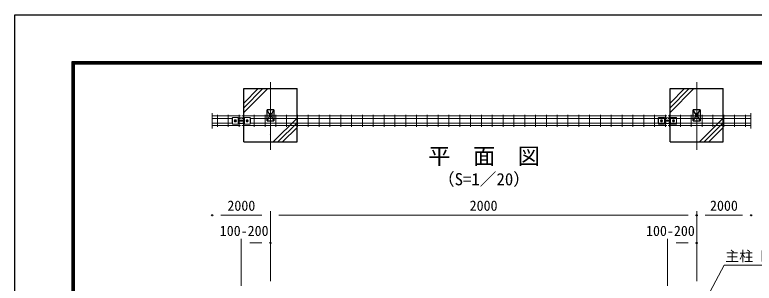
# Model space of a CAD drawing. Units: millimetres, scale not verified. Extents: x -4200 to 4200, y -2970 to 2970.
# Drawn here: x -4200 to -731, y 1710 to 2970 of the extents above; entities that cross this region are included whole.
import ezdxf
from ezdxf.enums import TextEntityAlignment as Align

# ---------------------------------------------------------------- set-up
doc = ezdxf.new("R2010")
doc.units = ezdxf.units.MM
doc.header["$LTSCALE"] = 10
doc.header["$PDMODE"] = 32
doc.header["$PDSIZE"] = 5
doc.linetypes.add('USER1', pattern=[50.8, 31.75, -6.35, 6.35, -6.35])
for name, color, linetype, lineweight in [('0-0_D-TTL-TXT', 7, 'Continuous', 25), ('0-2_D-STR4', 7, 'Continuous', 25), ('0-3_D-STR-DIM', 7, 'Continuous', 13), ('0-4_D-STR3', 3, 'Continuous', 13), ('0-5_D-BMK', 2, 'USER1', 13), ('0-6_D-STR1', 1, 'Continuous', 25), ('0-7_D-STR2', 7, 'Continuous', 13), ('0-8_D-DCR-HCH', 7, 'Continuous', 13), ('0-B_D-STR-TXT', 7, 'Continuous', 13), ('0-C_D-TTL', 7, 'Continuous', 25)]:
    doc.layers.add(name, color=color, linetype=linetype, lineweight=lineweight)
doc.layers.add('0-A_Defpoints', color=7, linetype='Continuous')
doc.styles.add('ＭＳ ゴシック', font='')
doc.styles.get('ＭＳ ゴシック').set_extended_font_data('MS Gothic')

msp = doc.modelspace()

# ---------------------------------------------------------------- linework, layer by layer
at = {"layer": '0-2_D-STR4'}
for p, q in [((-3125.45, 2623.29), (-2875.45, 2623.29)), ((-3125.45, 2485.89), (-3125.45, 2623.29)), ((-2875.45, 2373.29), (-2875.45, 2623.29)), ((-1125.45, 2623.29), (-875.45, 2623.29)), ((-1125.45, 2485.89), (-1125.45, 2623.29)), ((-875.45, 2373.29), (-875.45, 2623.29)), ((-3125.45, 2373.29), (-3125.45, 2458.89)), ((-1125.45, 2373.29), (-1125.45, 2458.89)), ((-3125.45, 2373.29), (-2875.45, 2373.29)), ((-1125.45, 2373.29), (-875.45, 2373.29))]:
    msp.add_line(p, q, dxfattribs=at)
at = {"layer": '0-3_D-STR-DIM'}
for p, q in [((-3273.97, 2508.08), (-3273.97, 2435.88)), ((-746.11, 2508.08), (-746.11, 2435.88)), ((-3000.45, 1718.64), (-3000.45, 2048.64)), ((-3000.45, 1718.64), (-3000.45, 2048.64)), ((-1000.45, 1718.64), (-1000.45, 2048.64)), ((-1000.45, 1718.64), (-1000.45, 2048.64)), ((-3040.45, 2028.64), (-3233.97, 2028.64)), ((-2960.45, 2028.64), (-1040.45, 2028.64)), ((-960.45, 2028.64), (-784.99, 2028.64)), ((-3137.38, 1696.78), (-3137.38, 1918.64)), ((-3000.45, 1718.64), (-3000.45, 1918.64)), ((-1137.38, 1696.78), (-1137.38, 1918.64)), ((-1000.45, 1718.64), (-1000.45, 1918.64)), ((-3097.38, 1898.64), (-3040.45, 1898.64)), ((-1097.38, 1898.64), (-1040.45, 1898.64))]:
    msp.add_line(p, q, dxfattribs=at)
at = {"layer": '0-4_D-STR3'}
for p, q in [((-3180.41, 2485.89), (-3180.41, 2458.89)), ((-3178.91, 2485.89), (-3180.41, 2485.89)), ((-3178.91, 2488.47), (-3151.91, 2488.47)), ((-3178.91, 2488.47), (-3178.91, 2456.31)), ((-3167.96, 2476.81), (-3170.51, 2472.39)), ((-3167.96, 2467.98), (-3170.51, 2472.39)), ((-3168.24, 2474.51), (-3166.83, 2473.1)), ((-3168.24, 2470.27), (-3166.83, 2471.69)), ((-3162.86, 2476.81), (-3167.96, 2476.81)), ((-3162.86, 2467.98), (-3167.96, 2467.98)), ((-3167.53, 2475.22), (-3166.12, 2473.81)), ((-3167.53, 2469.56), (-3166.12, 2470.98)), ((-3163.29, 2475.22), (-3164.71, 2473.81)), ((-3163.29, 2469.56), (-3164.71, 2470.98)), ((-3162.58, 2474.51), (-3164, 2473.1)), ((-3162.58, 2470.27), (-3164, 2471.69)), ((-3162.86, 2476.81), (-3160.32, 2472.39)), ((-3162.86, 2467.98), (-3160.32, 2472.39)), ((-3151.91, 2488.47), (-3151.91, 2456.31)), ((-3122.91, 2485.89), (-3151.91, 2485.89)), ((-3150.91, 2474.89), (-3123.91, 2474.89)), ((-3150.91, 2469.89), (-3123.91, 2469.89)), ((-3122.91, 2488.47), (-3122.91, 2456.31)), ((-3122.91, 2488.47), (-3095.91, 2488.47)), ((-3111.96, 2476.81), (-3114.51, 2472.39)), ((-3111.96, 2467.98), (-3114.51, 2472.39)), ((-3112.24, 2474.51), (-3110.83, 2473.1)), ((-3112.24, 2470.27), (-3110.83, 2471.69)), ((-3106.86, 2476.81), (-3111.96, 2476.81)), ((-3106.86, 2467.98), (-3111.96, 2467.98)), ((-3111.53, 2475.22), (-3110.12, 2473.81)), ((-3111.53, 2469.56), (-3110.12, 2470.98)), ((-3107.29, 2475.22), (-3108.71, 2473.81)), ((-3107.29, 2469.56), (-3108.71, 2470.98)), ((-3106.58, 2474.51), (-3108, 2473.1)), ((-3106.58, 2470.27), (-3108, 2471.69)), ((-3106.86, 2476.81), (-3104.32, 2472.39)), ((-3106.86, 2467.98), (-3104.32, 2472.39)), ((-3095.91, 2488.47), (-3095.91, 2456.31)), ((-3094.41, 2485.89), (-3095.91, 2485.89)), ((-3094.41, 2458.89), (-3094.41, 2485.89)), ((-1180.41, 2485.89), (-1180.41, 2458.89)), ((-1178.91, 2485.89), (-1180.41, 2485.89)), ((-1178.91, 2488.47), (-1151.91, 2488.47)), ((-1178.91, 2488.47), (-1178.91, 2456.31)), ((-1167.96, 2476.81), (-1170.51, 2472.39)), ((-1167.96, 2467.98), (-1170.51, 2472.39)), ((-1168.24, 2474.51), (-1166.83, 2473.1)), ((-1168.24, 2470.27), (-1166.83, 2471.69)), ((-1162.86, 2476.81), (-1167.96, 2476.81)), ((-1162.86, 2467.98), (-1167.96, 2467.98)), ((-1167.53, 2475.22), (-1166.12, 2473.81)), ((-1167.53, 2469.56), (-1166.12, 2470.98)), ((-1163.29, 2475.22), (-1164.71, 2473.81)), ((-1163.29, 2469.56), (-1164.71, 2470.98)), ((-1162.58, 2474.51), (-1164, 2473.1)), ((-1162.58, 2470.27), (-1164, 2471.69)), ((-1162.86, 2476.81), (-1160.32, 2472.39)), ((-1162.86, 2467.98), (-1160.32, 2472.39)), ((-1151.91, 2488.47), (-1151.91, 2456.31)), ((-1122.91, 2485.89), (-1151.91, 2485.89)), ((-1150.91, 2474.89), (-1123.91, 2474.89)), ((-1150.91, 2469.89), (-1123.91, 2469.89)), ((-1122.91, 2488.47), (-1122.91, 2456.31)), ((-1122.91, 2488.47), (-1095.91, 2488.47)), ((-1111.96, 2476.81), (-1114.51, 2472.39)), ((-1111.96, 2467.98), (-1114.51, 2472.39)), ((-1112.24, 2474.51), (-1110.83, 2473.1)), ((-1112.24, 2470.27), (-1110.83, 2471.69)), ((-1106.86, 2476.81), (-1111.96, 2476.81)), ((-1106.86, 2467.98), (-1111.96, 2467.98)), ((-1111.53, 2475.22), (-1110.12, 2473.81)), ((-1111.53, 2469.56), (-1110.12, 2470.98)), ((-1107.29, 2475.22), (-1108.71, 2473.81)), ((-1107.29, 2469.56), (-1108.71, 2470.98)), ((-1106.58, 2474.51), (-1108, 2473.1)), ((-1106.58, 2470.27), (-1108, 2471.69)), ((-1106.86, 2476.81), (-1104.32, 2472.39)), ((-1106.86, 2467.98), (-1104.32, 2472.39)), ((-1095.91, 2488.47), (-1095.91, 2456.31)), ((-1094.41, 2485.89), (-1095.91, 2485.89)), ((-1094.41, 2458.89), (-1094.41, 2485.89)), ((-3180.41, 2458.89), (-3178.91, 2458.89)), ((-3178.91, 2456.31), (-3151.91, 2456.31)), ((-3151.91, 2458.89), (-3122.91, 2458.89)), ((-3122.91, 2456.31), (-3095.91, 2456.31)), ((-3095.91, 2458.89), (-3094.41, 2458.89)), ((-1180.41, 2458.89), (-1178.91, 2458.89)), ((-1178.91, 2456.31), (-1151.91, 2456.31)), ((-1151.91, 2458.89), (-1122.91, 2458.89)), ((-1122.91, 2456.31), (-1095.91, 2456.31)), ((-1095.91, 2458.89), (-1094.41, 2458.89))]:
    msp.add_line(p, q, dxfattribs=at)
for centre in [(-3165.41, 2472.39), (-3109.41, 2472.39), (-1165.41, 2472.39), (-1109.41, 2472.39)]:
    msp.add_circle(centre, 4.41, dxfattribs=at)
for centre, radius, start, end in [((-3167.89, 2474.87), 0.5, 44.99953, 224.99952), ((-3167.89, 2469.92), 0.5, 135, 314.99998), ((-3165.41, 2473.64), 3.75, 57.53826, 122.46174), ((-3165.41, 2471.14), 3.75, 237.53826, 302.46174), ((-3167.53, 2472.39), 1, 314.99999, 45), ((-3165.41, 2474.51), 1, 225.00001, 314.99999), ((-3165.41, 2470.27), 1, 45, 135), ((-3163.29, 2472.39), 1, 135, 225.00001), ((-3162.94, 2474.87), 0.5, 315, 135), ((-3162.94, 2469.92), 0.5, 225.00001, 44.99999), ((-3150.91, 2472.39), 2.5, 90, 113.57818), ((-3150.91, 2472.39), 2.5, 246.42182, 270), ((-3123.91, 2472.39), 2.5, 66.42182, 90), ((-3123.91, 2472.39), 2.5, 270, 293.57818), ((-3111.89, 2474.87), 0.5, 44.99953, 224.99952), ((-3111.89, 2469.92), 0.5, 135, 314.99998), ((-3109.41, 2473.64), 3.75, 57.53826, 122.46174), ((-3109.41, 2471.14), 3.75, 237.53826, 302.46174), ((-3111.53, 2472.39), 1, 314.99999, 45), ((-3109.41, 2474.51), 1, 225.00001, 314.99999), ((-3109.41, 2470.27), 1, 45, 135), ((-3107.29, 2472.39), 1, 135, 225.00001), ((-3106.94, 2474.87), 0.5, 315, 135), ((-3106.94, 2469.92), 0.5, 225.00001, 44.99999), ((-1167.89, 2474.87), 0.5, 44.99953, 224.99952), ((-1167.89, 2469.92), 0.5, 135, 314.99998), ((-1165.41, 2473.64), 3.75, 57.53826, 122.46174), ((-1165.41, 2471.14), 3.75, 237.53826, 302.46174), ((-1167.53, 2472.39), 1, 314.99999, 45), ((-1165.41, 2474.51), 1, 225.00001, 314.99999), ((-1165.41, 2470.27), 1, 45, 135), ((-1163.29, 2472.39), 1, 135, 225.00001), ((-1162.94, 2474.87), 0.5, 315, 135), ((-1162.94, 2469.92), 0.5, 225.00001, 44.99999), ((-1150.91, 2472.39), 2.5, 90, 113.57818), ((-1150.91, 2472.39), 2.5, 246.42182, 270), ((-1123.91, 2472.39), 2.5, 66.42182, 90), ((-1123.91, 2472.39), 2.5, 270, 293.57818), ((-1111.89, 2474.87), 0.5, 44.99953, 224.99952), ((-1111.89, 2469.92), 0.5, 135, 314.99998), ((-1109.41, 2473.64), 3.75, 57.53826, 122.46174), ((-1109.41, 2471.14), 3.75, 237.53826, 302.46174), ((-1111.53, 2472.39), 1, 314.99999, 45), ((-1109.41, 2474.51), 1, 225.00001, 314.99999), ((-1109.41, 2470.27), 1, 45, 135), ((-1107.29, 2472.39), 1, 135, 225.00001), ((-1106.94, 2474.87), 0.5, 315, 135), ((-1106.94, 2469.92), 0.5, 225.00001, 44.99999)]:
    msp.add_arc(centre, radius, start, end, dxfattribs=at)
at = {"layer": '0-5_D-BMK'}
for p, q in [((-3000.45, 2653.89), (-3000.45, 2335.19)), ((-1000.45, 2653.89), (-1000.45, 2335.19))]:
    msp.add_line(p, q, dxfattribs=at)
at = {"layer": '0-6_D-STR1'}
for p, q in [((-2984.45, 2524.29), (-3016.45, 2524.29)), ((-3006.45, 2504.29), (-3016.45, 2524.29)), ((-3016.45, 2472.29), (-3016.45, 2524.29)), ((-2994.45, 2504.29), (-2984.45, 2524.29)), ((-2984.45, 2524.29), (-2984.45, 2472.29)), ((-984.45, 2524.29), (-1016.45, 2524.29)), ((-1006.45, 2504.29), (-1016.45, 2524.29)), ((-1016.45, 2472.29), (-1016.45, 2524.29)), ((-994.45, 2504.29), (-984.45, 2524.29)), ((-984.45, 2524.29), (-984.45, 2472.29)), ((-3006.45, 2492.29), (-3016.45, 2472.29)), ((-3016.45, 2472.29), (-2984.45, 2472.29)), ((-2984.45, 2472.29), (-2994.45, 2492.29)), ((-1006.45, 2492.29), (-1016.45, 2472.29)), ((-1016.45, 2472.29), (-984.45, 2472.29)), ((-984.45, 2472.29), (-994.45, 2492.29)), ((-3001.74, 2408.29), (-3000.45, 2409.58))]:
    msp.add_line(p, q, dxfattribs=at)
for points in [[(-2994.45, 2504.29), (-3006.45, 2504.29), (-3006.45, 2492.29)], [(-2994.45, 2504.29), (-2994.45, 2492.29), (-3006.45, 2492.29)], [(-994.45, 2504.29), (-1006.45, 2504.29), (-1006.45, 2492.29)], [(-994.45, 2504.29), (-994.45, 2492.29), (-1006.45, 2492.29)]]:
    msp.add_lwpolyline(points, dxfattribs=at)
at = {"layer": '0-7_D-STR2'}
for p, q in [((-3248.93, 2500.39), (-3248.93, 2444.39)), ((-3198.16, 2500.39), (-3198.16, 2444.39)), ((-3147.39, 2500.39), (-3147.39, 2444.39)), ((-3127.44, 2500.39), (-3127.44, 2444.39)), ((-3076.67, 2500.39), (-3076.67, 2444.39)), ((-3025.9, 2500.39), (-3025.9, 2444.39)), ((-2975.13, 2500.39), (-2975.13, 2444.39)), ((-2924.36, 2500.39), (-2924.36, 2444.39)), ((-2873.59, 2500.39), (-2873.59, 2444.39)), ((-2822.82, 2500.39), (-2822.82, 2444.39)), ((-2772.05, 2500.39), (-2772.05, 2444.39)), ((-2721.28, 2500.39), (-2721.28, 2444.39)), ((-2670.51, 2500.39), (-2670.51, 2444.39)), ((-2619.74, 2500.39), (-2619.74, 2444.39)), ((-2568.98, 2500.39), (-2568.98, 2444.39)), ((-2518.21, 2500.39), (-2518.21, 2444.39)), ((-2467.44, 2500.39), (-2467.44, 2444.39)), ((-2416.67, 2500.39), (-2416.67, 2444.39)), ((-2365.9, 2500.39), (-2365.9, 2444.39)), ((-2315.13, 2500.39), (-2315.13, 2444.39)), ((-2264.36, 2500.39), (-2264.36, 2444.39)), ((-2213.59, 2500.39), (-2213.59, 2444.39)), ((-2162.82, 2500.39), (-2162.82, 2444.39)), ((-2112.05, 2500.39), (-2112.05, 2444.39)), ((-2061.28, 2500.39), (-2061.28, 2444.39)), ((-2010.51, 2500.39), (-2010.51, 2444.39)), ((-1959.74, 2500.39), (-1959.74, 2444.39)), ((-1908.98, 2500.39), (-1908.98, 2444.39)), ((-1858.21, 2500.39), (-1858.21, 2444.39)), ((-1807.44, 2500.39), (-1807.44, 2444.39)), ((-1756.67, 2500.39), (-1756.67, 2444.39)), ((-1705.9, 2500.39), (-1705.9, 2444.39)), ((-1655.13, 2500.39), (-1655.13, 2444.39)), ((-1604.36, 2500.39), (-1604.36, 2444.39)), ((-1553.59, 2500.39), (-1553.59, 2444.39)), ((-1502.82, 2500.39), (-1502.82, 2444.39)), ((-1452.05, 2500.39), (-1452.05, 2444.39)), ((-1401.28, 2500.39), (-1401.28, 2444.39)), ((-1350.51, 2500.39), (-1350.51, 2444.39)), ((-1299.74, 2500.39), (-1299.74, 2444.39)), ((-1248.98, 2500.39), (-1248.98, 2444.39)), ((-1198.21, 2500.39), (-1198.21, 2444.39)), ((-1147.39, 2500.39), (-1147.39, 2444.39)), ((-1127.44, 2500.39), (-1127.44, 2444.39)), ((-1076.67, 2500.39), (-1076.67, 2444.39)), ((-1025.9, 2500.39), (-1025.9, 2444.39)), ((-975.13, 2500.39), (-975.13, 2444.39)), ((-924.36, 2500.39), (-924.36, 2444.39)), ((-873.59, 2500.39), (-873.59, 2444.39)), ((-822.82, 2500.39), (-822.82, 2444.39)), ((-772.05, 2500.39), (-772.05, 2444.39)), ((-3273.97, 2494.99), (-3140.41, 2494.99)), ((-3273.97, 2483.69), (-3178.91, 2483.69)), ((-3151.91, 2483.69), (-3140.41, 2483.69)), ((-3134.41, 2494.99), (-1140.41, 2494.99)), ((-3134.41, 2483.69), (-3122.91, 2483.69)), ((-3095.91, 2483.69), (-1140.41, 2483.69)), ((-1134.41, 2494.99), (-746.11, 2494.99)), ((-1134.41, 2483.69), (-746.11, 2483.69)), ((-3273.97, 2461.09), (-3178.91, 2461.09)), ((-3273.97, 2449.79), (-3140.41, 2449.79)), ((-3151.91, 2461.09), (-3140.41, 2461.09)), ((-3134.41, 2461.09), (-3122.91, 2461.09)), ((-3134.41, 2449.79), (-1140.41, 2449.79)), ((-3095.91, 2461.09), (-1140.41, 2461.09)), ((-1134.41, 2461.09), (-746.11, 2461.09)), ((-1134.41, 2449.79), (-746.11, 2449.79))]:
    msp.add_line(p, q, dxfattribs=at)
at = {"layer": '0-8_D-DCR-HCH'}
for p, q in [((-3125.45, 2533.29), (-3035.45, 2623.29)), ((-3125.45, 2555.39), (-3057.55, 2623.29)), ((-3125.45, 2511.2), (-3013.36, 2623.29)), ((-1125.45, 2533.29), (-1035.45, 2623.29)), ((-1125.45, 2555.39), (-1057.55, 2623.29)), ((-1125.45, 2511.2), (-1013.36, 2623.29)), ((-2875.45, 2485.39), (-2987.55, 2373.29)), ((-875.45, 2485.39), (-987.55, 2373.29)), ((-2875.45, 2463.29), (-2965.45, 2373.29)), ((-2875.45, 2441.2), (-2943.36, 2373.29)), ((-875.45, 2463.29), (-965.45, 2373.29)), ((-875.45, 2441.2), (-943.36, 2373.29))]:
    msp.add_line(p, q, dxfattribs=at)
at = {"layer": '0-A_Defpoints'}
for p in [(-3273.97, 2028.64), (-1000.45, 2028.64), (-744.99, 2028.64), (-3000.45, 1898.64), (-1000.45, 1898.64)]:
    msp.add_point(p, dxfattribs=at)
at = {"layer": '0-B_D-STR-TXT'}
msp.add_lwpolyline([(-344.06, 1793.89), (-871.3, 1793.89), (-991.09, 1570.25)], dxfattribs=at)
at = {"layer": '0-C_D-TTL', "color": 2}
msp.add_lwpolyline([(-4200, 2970), (4200, 2970), (4200, -2970), (-4200, -2970)], close=True, dxfattribs=at)
at = {"layer": '0-C_D-TTL'}
for points in [[(-3930, 2750), (3930, 2750), (3930, -2750), (-3930, -2750)], [(-3927.5, 2747.5), (3927.5, 2747.5), (3927.5, -2747.5), (-3927.5, -2747.5)], [(-3925, 2745), (3925, 2745), (3925, -2745), (-3925, -2745)], [(-3922.5, 2742.5), (3922.5, 2742.5), (3922.5, -2742.5), (-3922.5, -2742.5)], [(-3920, 2740), (3920, 2740), (3920, -2740), (-3920, -2740)]]:
    msp.add_lwpolyline(points, close=True, dxfattribs=at)

# ---------------------------------------------------------------- texts
at = {"layer": '0-0_D-TTL-TXT', "style": 'ＭＳ ゴシック'}
for s, height, p in [('平\u3000面\u3000図', 76.98, (-2260.35, 2245.1)), ('（S=1／20）', 57.7, (-2214.87, 2151.9))]:
    msp.add_text(s, height=height, dxfattribs=at).set_placement(p, align=Align.BOTTOM_LEFT)
at = {"layer": '0-3_D-STR-DIM', "style": 'ＭＳ ゴシック'}
for s, p in [('2000', (-3202.46, 2035.38)), ('2000', (-2065.7, 2035.38)), ('2000', (-937.97, 2035.38)), ('100-200', (-3238.23, 1917.25)), ('100-200', (-1238.23, 1917.25))]:
    msp.add_text(s, height=48.09, dxfattribs=at).set_placement(p, align=Align.BOTTOM_LEFT)
at = {"layer": '0-B_D-STR-TXT', "style": 'ＭＳ ゴシック'}
msp.add_text('主柱 □50x30x1.6', height=48.09, dxfattribs=at).set_placement((-866.45, 1798.15), align=Align.BOTTOM_LEFT)

doc.saveas('drawing.dxf')
